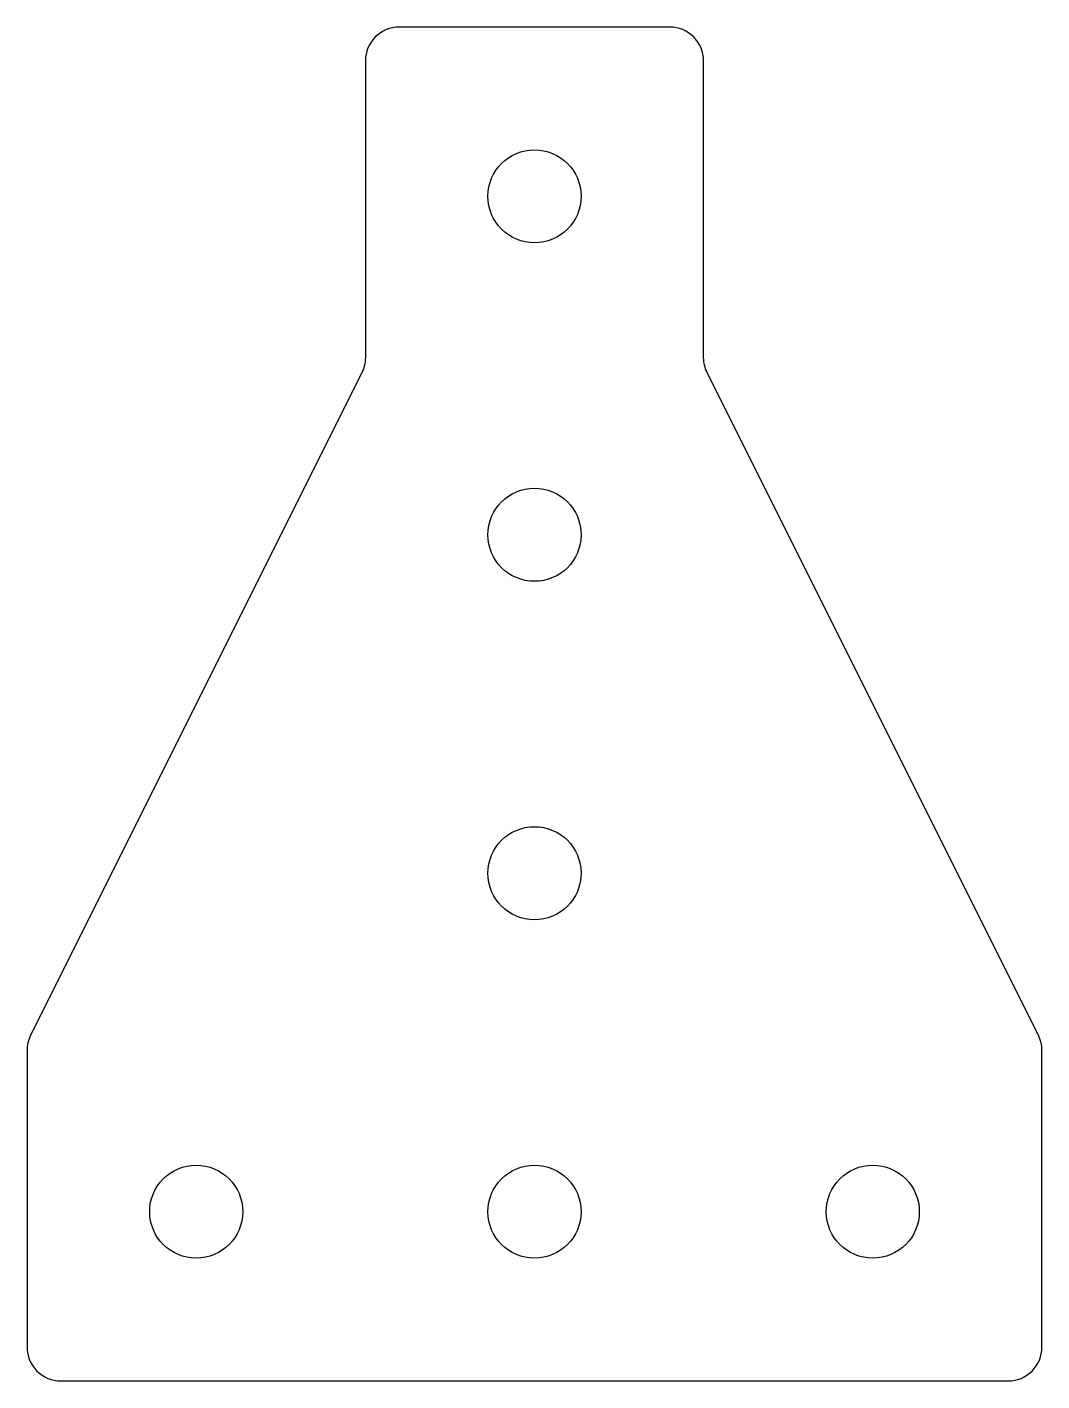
# Model space of a CAD drawing. Header units: millimetres. Extents: x -30 to 30, y -10 to 70.
import ezdxf

# ---------------------------------------------------------------- set-up
doc = ezdxf.new("R2010")
doc.units = ezdxf.units.MM

msp = doc.modelspace()

# ---------------------------------------------------------------- linework, layer by layer
msp.add_lwpolyline([(10, 68, 0.414214), (8, 70), (-8, 70, 0.414214), (-10, 68), (-10, 50.472, -0.116434), (-10.211, 49.578), (-29.789, 10.422, 0.116434), (-30, 9.528), (-30, -8, 0.414214), (-28, -10), (28, -10, 0.414214), (30, -8), (30, 9.528, 0.116434), (29.789, 10.422), (10.211, 49.578, -0.116434), (10, 50.472)], format="xyb", close=True)
for centre in [(0, 60), (0, 40), (0, 20), (-20, 0), (0, 0), (20, 0)]:
    msp.add_circle(centre, 2.75)

doc.saveas('drawing.dxf')
